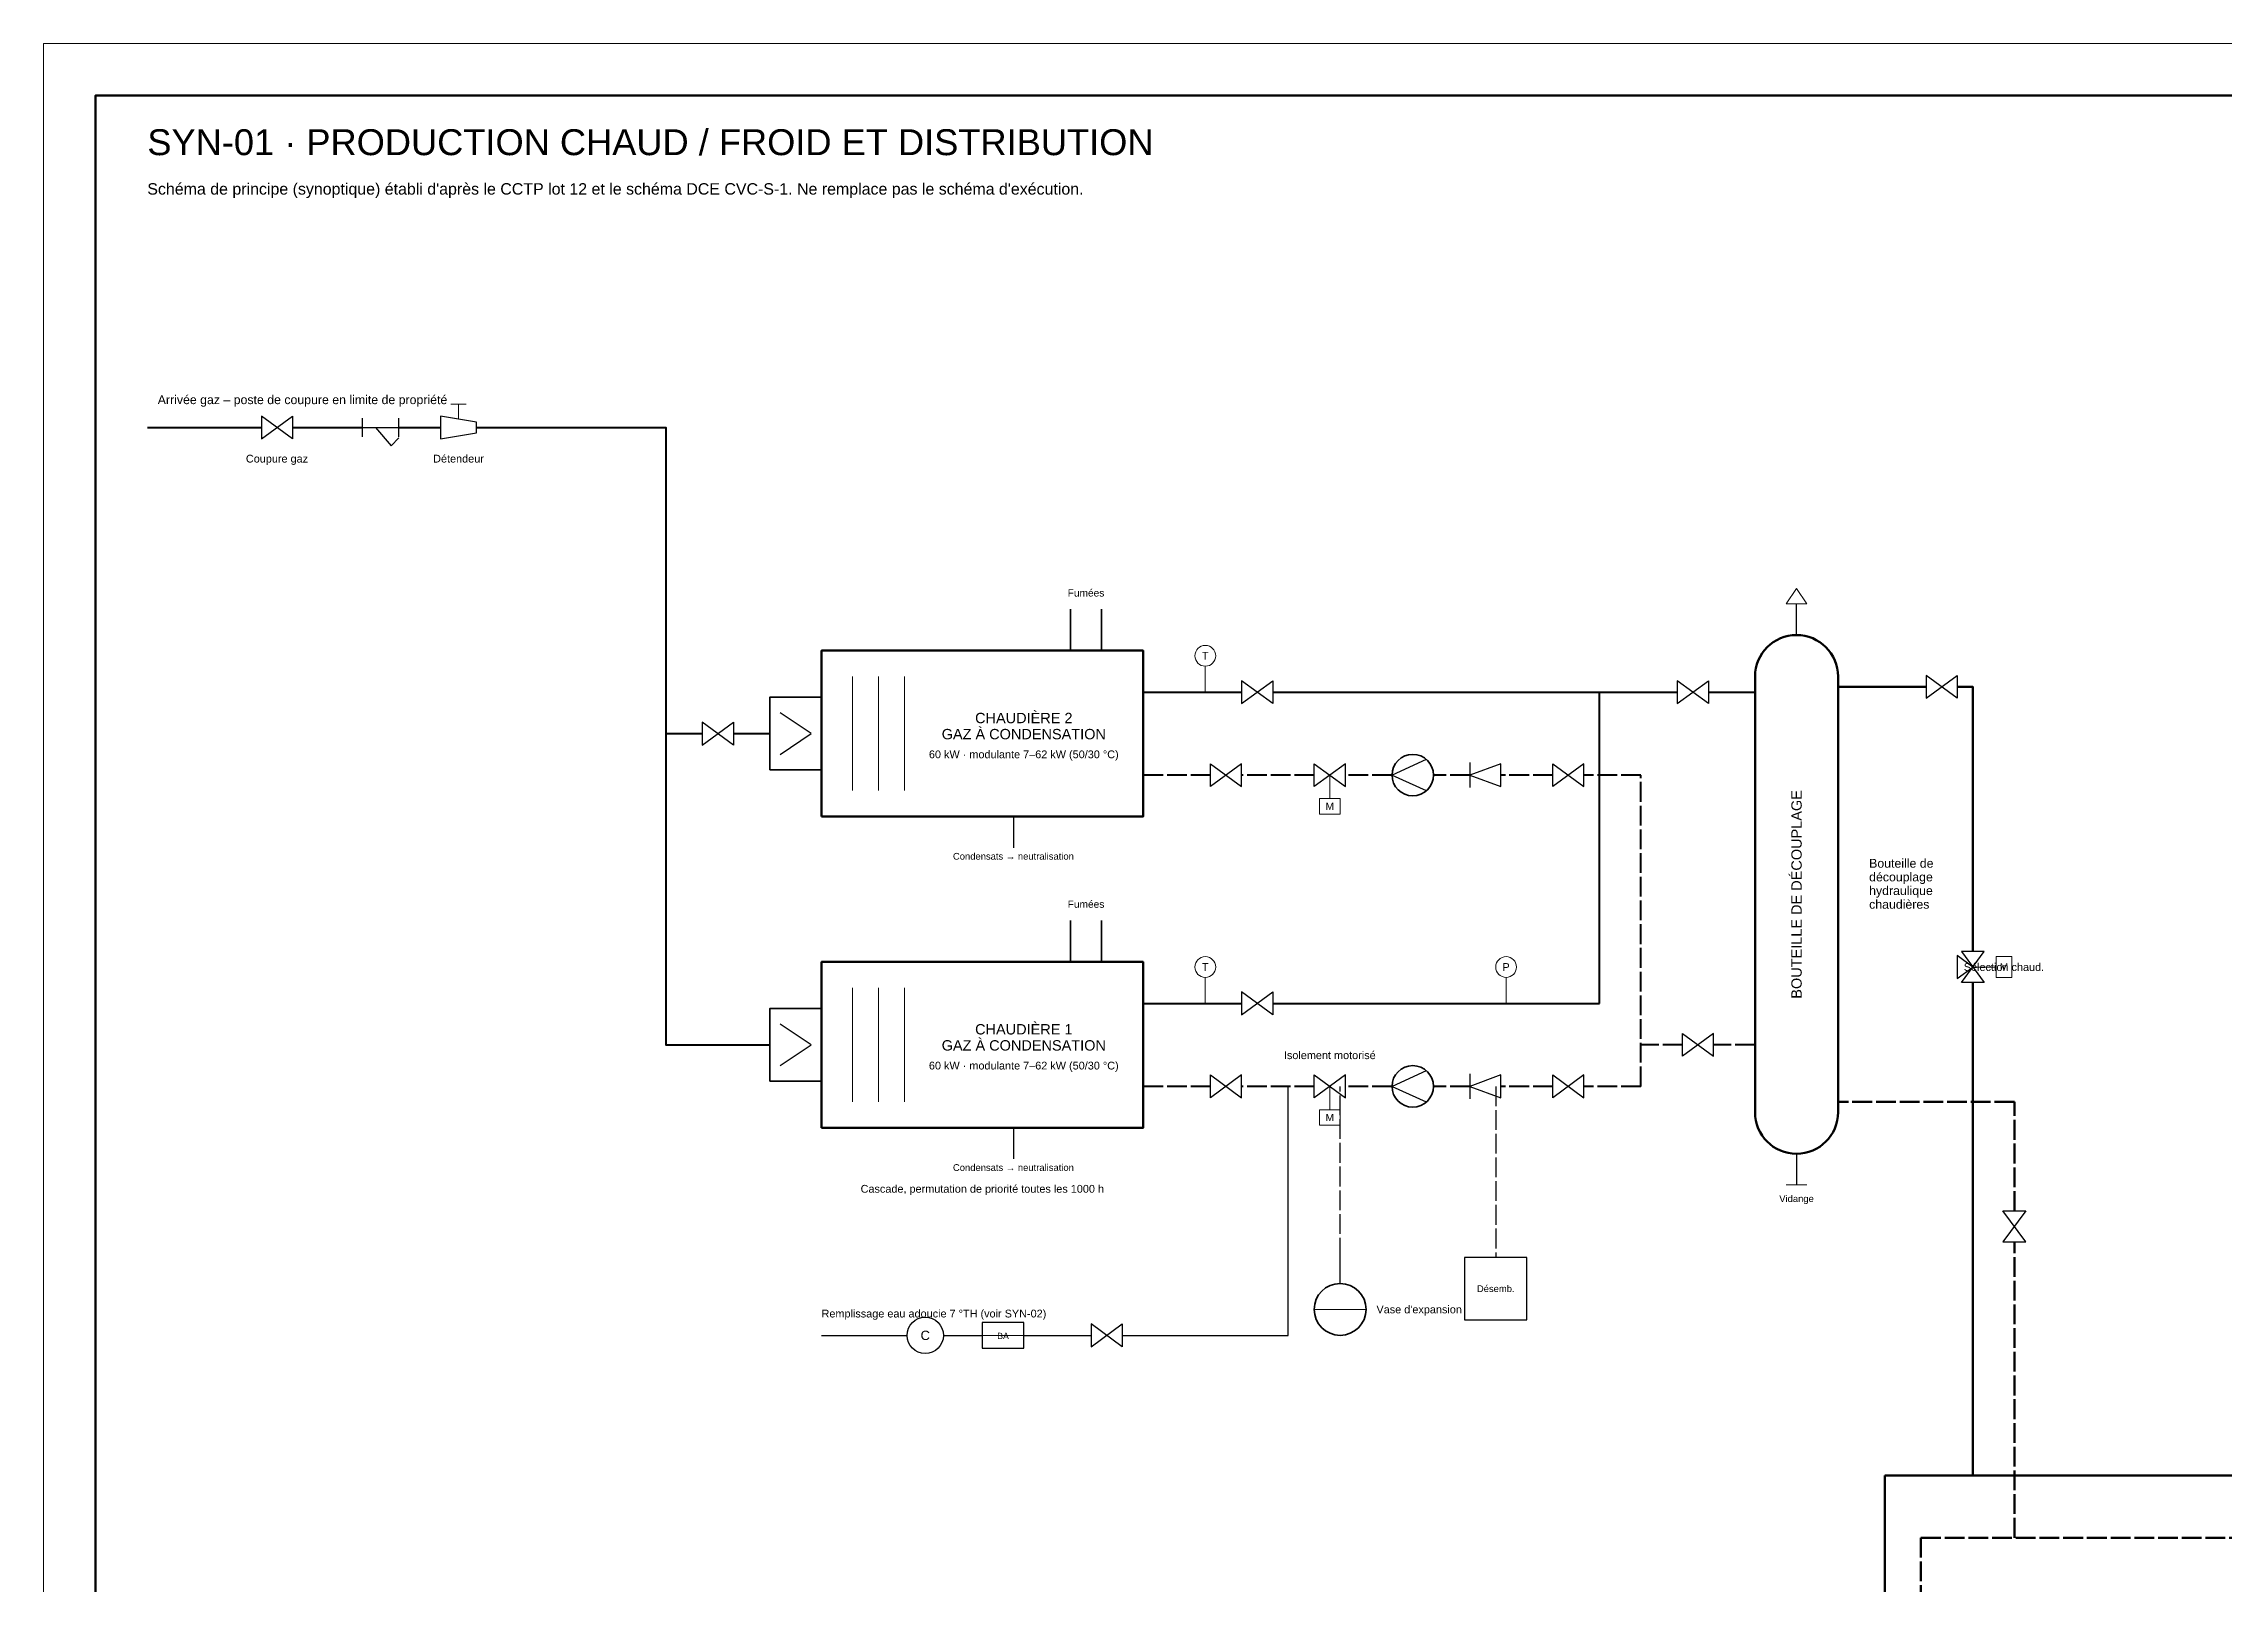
# Model space of a CAD drawing. Header units: millimetres. Extents: x 0 to 841, y 0 to 594.
# Drawn here: x 0 to 420.5, y 297 to 594 of the extents above; entities that cross this region are included whole.
import ezdxf
from ezdxf.enums import TextEntityAlignment as Align

# ---------------------------------------------------------------- set-up
doc = ezdxf.new("R2010")
doc.units = ezdxf.units.MM
doc.header["$LTSCALE"] = 3
doc.linetypes.add('DASHED', pattern=[1.524, 1.27, -0.254])
for name, color, linetype in [('CADRE', 7, 'Continuous'), ('CVC-ACCESSOIRE', 6, 'Continuous'), ('CVC-CH-ALLER', 1, 'Continuous'), ('CVC-CH-RETOUR', 5, 'DASHED'), ('CVC-EQUIPEMENT', 7, 'Continuous'), ('CVC-GAZ', 2, 'Continuous'), ('CVC-TEXTE', 7, 'Continuous'), ('CVC-TEXTE-PUISS', 4, 'Continuous'), ('PBS-EF', 150, 'Continuous')]:
    doc.layers.add(name, color=color, linetype=linetype)
doc.styles.get("Standard").update_dxf_attribs({"font": 'arial.ttf'})

msp = doc.modelspace()

# ---------------------------------------------------------------- linework, layer by layer
at = {"layer": 'CADRE', "lineweight": 18}
msp.add_lwpolyline([(0, 0), (841, 0), (841, 594), (0, 594), (0, 0)], dxfattribs=at)
at = {"layer": 'CADRE', "lineweight": 70}
msp.add_lwpolyline([(10, 10), (831, 10), (831, 584), (10, 584), (10, 10)], dxfattribs=at)
at = {"layer": 'CVC-ACCESSOIRE', "lineweight": 25}
for points in [[(42, 517.8), (48, 522.2), (48, 517.8), (42, 522.2), (42, 517.8)], [(61.5, 518.2), (61.5, 521.8)], [(68.5, 518.2), (68.5, 521.8)], [(76.5, 517.8), (83.5, 519), (83.5, 521), (76.5, 522.2), (76.5, 517.8)], [(61.5, 520), (68.5, 520)], [(64, 520), (67, 516.5), (68.5, 518)], [(231, 466.8), (237, 471.2), (237, 466.8), (231, 471.2), (231, 466.8)], [(315, 466.8), (321, 471.2), (321, 466.8), (315, 471.2), (315, 466.8)], [(363, 467.8), (369, 472.2), (369, 467.8), (363, 472.2), (363, 467.8)], [(127, 458.8), (133, 463.2), (133, 458.8), (127, 463.2), (127, 458.8)], [(231, 455.2), (225, 450.8), (225, 455.2), (231, 450.8), (231, 455.2)], [(251, 455.2), (245, 450.8), (245, 455.2), (251, 450.8), (251, 455.2)], [(266.6, 456), (260, 453), (266.6, 450)], [(275, 455.4), (275, 450.6)], [(281, 455.2), (275, 453), (281, 450.8), (281, 455.2)], [(297, 455.2), (291, 450.8), (291, 455.2), (297, 450.8), (297, 455.2)], [(372, 416), (369, 418.2), (369, 413.8), (372, 416)], [(369.8, 419), (374.2, 413), (369.8, 413), (374.2, 419), (369.8, 419)], [(231, 406.8), (237, 411.2), (237, 406.8), (231, 411.2), (231, 406.8)], [(322, 403.2), (316, 398.8), (316, 403.2), (322, 398.8), (322, 403.2)], [(266.6, 396), (260, 393), (266.6, 390)], [(275, 395.4), (275, 390.6)], [(231, 395.2), (225, 390.8), (225, 395.2), (231, 390.8), (231, 395.2)], [(251, 395.2), (245, 390.8), (245, 395.2), (251, 390.8), (251, 395.2)], [(281, 395.2), (275, 393), (281, 390.8), (281, 395.2)], [(297, 395.2), (291, 390.8), (291, 395.2), (297, 390.8), (297, 395.2)], [(382.2, 363), (377.8, 369), (382.2, 369), (377.8, 363), (382.2, 363)], [(181, 342.5), (189, 342.5), (189, 347.5), (181, 347.5), (181, 342.5)], [(202, 342.8), (208, 347.2), (208, 342.8), (202, 347.2), (202, 342.8)]]:
    msp.add_lwpolyline(points, dxfattribs=at)
at = {"layer": 'CVC-ACCESSOIRE', "lineweight": 18}
for points in [[(78.5, 524.5), (81.5, 524.5)], [(80, 521.6), (80, 524.5)], [(336, 486), (340, 486), (338, 489), (336, 486)], [(224, 469), (224, 474)], [(248, 453), (248, 448.5)], [(250, 448.5), (246, 448.5), (246, 445.5), (250, 445.5), (250, 448.5)], [(376.5, 418), (376.5, 414), (379.5, 414), (379.5, 418), (376.5, 418)], [(224, 409), (224, 414)], [(282, 409), (282, 414)], [(372, 416), (376.5, 416)], [(248, 393), (248, 388.5)], [(250, 388.5), (246, 388.5), (246, 385.5), (250, 385.5), (250, 388.5)], [(336, 374), (340, 374)], [(181, 345), (189, 345)]]:
    msp.add_lwpolyline(points, dxfattribs=at)
for centre in [(224, 476), (224, 416), (282, 416)]:
    msp.add_circle(centre, 2, dxfattribs=at)
at = {"layer": 'CVC-ACCESSOIRE', "lineweight": 35}
for centre in [(264, 453), (264, 393)]:
    msp.add_circle(centre, 4, dxfattribs=at)
at = {"layer": 'CVC-ACCESSOIRE', "lineweight": 25}
msp.add_circle((170, 345), 3.5, dxfattribs=at)
at = {"layer": 'CVC-CH-ALLER', "lineweight": 40}
for points in [[(212, 469), (231, 469)], [(237, 469), (300, 469)], [(300, 409), (300, 469)], [(300, 469), (315, 469)], [(321, 469), (330, 469)], [(212, 409), (231, 409)], [(237, 409), (300, 409)]]:
    msp.add_lwpolyline(points, dxfattribs=at)
at = {"layer": 'CVC-CH-ALLER', "lineweight": 50}
for points in [[(346, 470), (363, 470)], [(369, 470), (372, 470), (372, 419)], [(372, 413), (372, 318)], [(355, 289), (355, 318)]]:
    msp.add_lwpolyline(points, dxfattribs=at)
at = {"layer": 'CVC-CH-ALLER', "lineweight": 60}
msp.add_lwpolyline([(355, 318), (805, 318)], dxfattribs=at)
at = {"layer": 'CVC-CH-RETOUR', "lineweight": 40}
for points in [[(225, 453), (212, 453)], [(245, 453), (231, 453)], [(260, 453), (251, 453)], [(275, 453), (268, 453)], [(291, 453), (281, 453)], [(308, 453), (297, 453)], [(308, 393), (308, 453)], [(316, 401), (308, 401)], [(330, 401), (322, 401)], [(225, 393), (212, 393)], [(245, 393), (231, 393)], [(260, 393), (251, 393)], [(275, 393), (268, 393)], [(291, 393), (281, 393)], [(308, 393), (297, 393)]]:
    msp.add_lwpolyline(points, dxfattribs=at)
at = {"layer": 'CVC-CH-RETOUR', "lineweight": 25}
for points in [[(250, 360), (250, 393)], [(280, 393), (280, 360)]]:
    msp.add_lwpolyline(points, dxfattribs=at)
at = {"layer": 'CVC-CH-RETOUR', "lineweight": 50}
for points in [[(380, 369), (380, 390), (346, 390)], [(380, 306), (380, 363)], [(362, 306), (362, 219)]]:
    msp.add_lwpolyline(points, dxfattribs=at)
at = {"layer": 'CVC-CH-RETOUR', "lineweight": 60}
msp.add_lwpolyline([(362, 306), (805, 306)], dxfattribs=at)
at = {"layer": 'CVC-EQUIPEMENT', "lineweight": 35}
for points in [[(198, 477), (198, 485)], [(204, 477), (204, 485)], [(140, 454), (150, 454), (150, 468), (140, 468), (140, 454)], [(198, 417), (198, 425)], [(204, 417), (204, 425)], [(140, 394), (150, 394), (150, 408), (140, 408), (140, 394)]]:
    msp.add_lwpolyline(points, dxfattribs=at)
at = {"layer": 'CVC-EQUIPEMENT', "lineweight": 25}
for points in [[(338, 480), (338, 486)], [(142, 457), (148, 461), (142, 465)], [(187, 445), (187, 439)], [(142, 397), (148, 401), (142, 405)], [(187, 385), (187, 379)], [(338, 380), (338, 374)], [(250, 355), (250, 360)], [(274, 348), (286, 348), (286, 360), (274, 360), (274, 348)]]:
    msp.add_lwpolyline(points, dxfattribs=at)
at = {"layer": 'CVC-EQUIPEMENT', "lineweight": 50}
for points in [[(150, 445), (212, 445), (212, 477), (150, 477), (150, 445)], [(330, 388), (330, 472)], [(346, 388), (346, 472)], [(150, 385), (212, 385), (212, 417), (150, 417), (150, 385)]]:
    msp.add_lwpolyline(points, dxfattribs=at)
at = {"layer": 'CVC-EQUIPEMENT', "lineweight": 18}
for points in [[(156, 450), (156, 472)], [(161, 450), (161, 472)], [(166, 450), (166, 472)], [(156, 390), (156, 412)], [(161, 390), (161, 412)], [(166, 390), (166, 412)], [(245, 350), (255, 350)]]:
    msp.add_lwpolyline(points, dxfattribs=at)
at = {"layer": 'CVC-EQUIPEMENT', "lineweight": 35}
msp.add_circle((250, 350), 5, dxfattribs=at)
at = {"layer": 'CVC-EQUIPEMENT', "lineweight": 50}
for centre, start, end in [((338, 472), 0, 180), ((338, 388), 180, 360)]:
    msp.add_arc(centre, 8, start, end, dxfattribs=at)
at = {"layer": 'CVC-GAZ', "lineweight": 40}
for points in [[(20, 520), (42, 520)], [(48, 520), (61.5, 520)], [(68.5, 520), (76.5, 520)], [(83.5, 520), (120, 520), (120, 401), (140, 401)], [(120, 461), (127, 461)], [(133, 461), (140, 461)]]:
    msp.add_lwpolyline(points, dxfattribs=at)
at = {"layer": 'PBS-EF', "lineweight": 25}
for points in [[(208, 345), (240, 345), (240, 393)], [(150, 345), (166.5, 345)], [(173.5, 345), (181, 345)], [(189, 345), (202, 345)]]:
    msp.add_lwpolyline(points, dxfattribs=at)

# ---------------------------------------------------------------- texts
at = {"layer": 'CVC-TEXTE'}
for s, height, p in [('SYN-01 · PRODUCTION CHAUD / FROID ET DISTRIBUTION', 5, (20, 575)), ("Schéma de principe (synoptique) établi d'après le CCTP lot 12 et le schéma DCE CVC-S-1. Ne remplace pas le schéma d'exécution.", 2.2, (20, 566)), ('découplage', 1.7, (352, 433.365)), ('Bouteille de', 1.7, (352, 436)), ('chaudières', 1.7, (352, 428.095)), ('hydraulique', 1.7, (352, 430.73)), ("Vase d'expansion", 1.5, (257, 350))]:
    msp.add_text(s, height=height, dxfattribs=at).set_placement(p, align=Align.MIDDLE_LEFT)
for s, height, p in [('Arrivée gaz – poste de coupure en limite de propriété', 1.7, (22, 524)), ('Remplissage eau adoucie 7 °TH (voir SYN-02)', 1.5, (150, 348))]:
    msp.add_text(s, height=height, dxfattribs=at).set_placement(p, align=Align.BOTTOM_LEFT)
for s, height, p in [('Coupure gaz', 1.5, (45, 514)), ('Détendeur', 1.5, (80, 514)), ('T', 1.5, (224, 476)), ('CHAUDIÈRE 2', 2, (189, 464)), ('GAZ À CONDENSATION', 2, (189, 460.9)), ('M', 1.4, (248, 447)), ('T', 1.5, (224, 416)), ('P', 1.5, (282, 416)), ('Sélection chaud.', 1.5, (378, 416)), ('M', 1.4, (378, 416)), ('CHAUDIÈRE 1', 2, (189, 404)), ('GAZ À CONDENSATION', 2, (189, 400.9)), ('Isolement motorisé', 1.5, (248, 399)), ('M', 1.4, (248, 387)), ('Désemb.', 1.3, (280, 354)), ('C', 1.8, (170, 345)), ('BA', 1.2, (185, 344.9))]:
    msp.add_text(s, height=height, dxfattribs=at).set_placement(p, align=Align.MIDDLE_CENTER)
for p in [(201, 487), (201, 427)]:
    msp.add_text('Fumées', height=1.4, dxfattribs=at).set_placement(p, align=Align.BOTTOM_CENTER)
msp.add_text('BOUTEILLE DE DÉCOUPLAGE', height=2, rotation=90, dxfattribs=at).set_placement((338, 430), align=Align.MIDDLE_CENTER)
for s, height, p in [('Condensats → neutralisation', 1.3, (187, 438)), ('Condensats → neutralisation', 1.3, (187, 378)), ('Cascade, permutation de priorité toutes les 1000 h', 1.5, (181, 374)), ('Vidange', 1.3, (338, 372))]:
    msp.add_text(s, height=height, dxfattribs=at).set_placement(p, align=Align.TOP_CENTER)
at = {"layer": 'CVC-TEXTE-PUISS'}
for p in [(189, 457), (189, 397)]:
    msp.add_text('60 kW · modulante 7–62 kW (50/30 °C)', height=1.5, dxfattribs=at).set_placement(p, align=Align.MIDDLE_CENTER)

doc.saveas('drawing.dxf')
